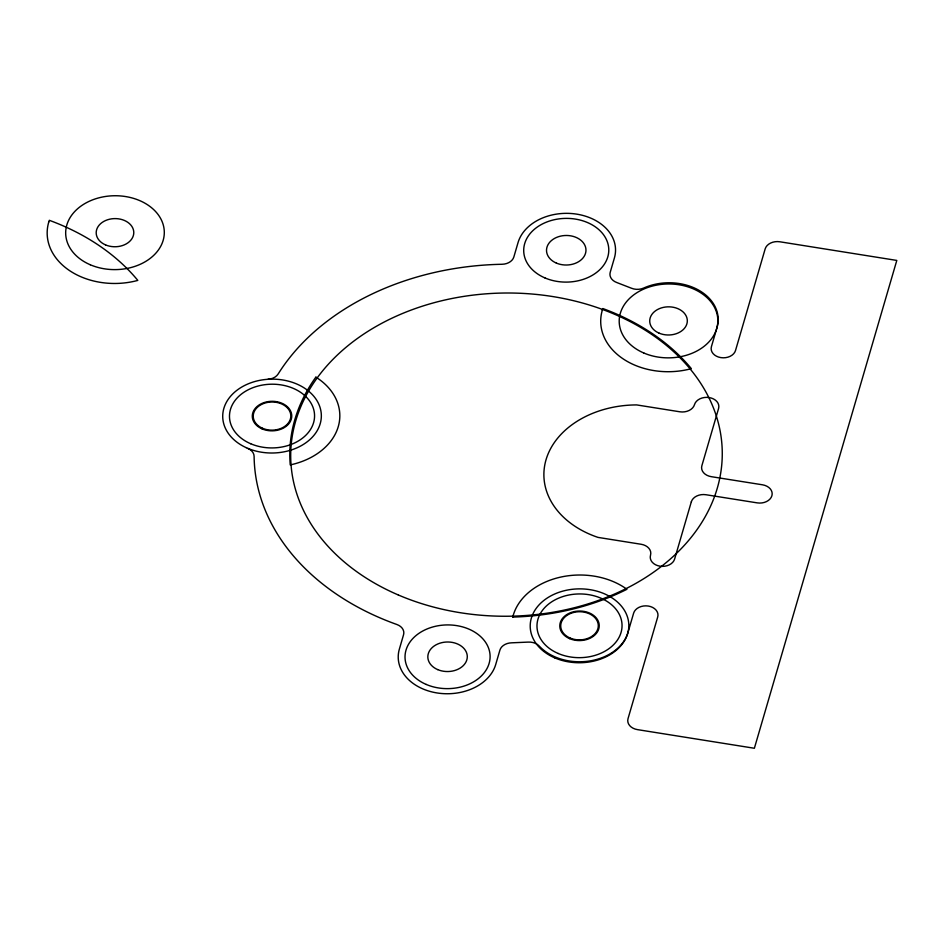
<?xml version="1.0" encoding="UTF-8"?>
<svg xmlns="http://www.w3.org/2000/svg" width="944" height="944" viewBox="0 0 944 944"><rect width="100%" height="100%" fill="white"/><g stroke="black" fill="none" stroke-linecap="round" stroke-linejoin="round"><path stroke-width="1.42" d="M247.824 448.412A12.331 9.239 -0.6 0 1 254.113 456.353A252.78 189.319 -0.6 0 0 396.869 624.503A12.331 9.228 -0.6 0 1 403.548 634.769L399.359 649.13A49.324 36.946 -0.6 0 0 436.989 692.943A49.324 36.946 -0.6 0 0 495.718 664.493L499.907 650.121A12.331 9.239 -0.6 0 1 511.719 642.817L528.026 642.109A12.331 9.239 -0.6 0 1 539.201 646.015A49.324 36.946 -0.6 0 0 589.316 661.024A49.324 36.946 -0.6 0 0 627.961 632.504L633.625 613.163A12.331 9.239 -0.6 0 1 648.304 606.048A12.331 9.239 -0.6 0 1 657.708 616.998L628.02 718.667A12.331 9.239 -0.6 0 0 637.424 729.618L754.374 748.262L896.8 260.426L779.85 241.782A12.331 9.239 -0.6 0 0 765.171 248.897L735.518 350.507A12.331 9.239 -0.6 0 1 720.838 357.611A12.331 9.239 -0.6 0 1 711.422 346.66L717.039 327.379A49.324 36.946 -0.6 0 0 697.746 289.631A49.324 36.946 -0.6 0 0 643.714 288.038A12.331 9.239 -0.6 0 1 631.359 288.191L616.892 282.575A12.331 9.239 -0.6 0 1 610.213 272.32L614.402 257.96A49.324 36.946 -0.6 0 0 576.772 214.146A49.324 36.946 -0.6 0 0 518.044 242.596L513.855 256.957A12.331 9.239 -0.6 0 1 502.043 264.273A252.78 189.319 -0.6 0 0 278.161 373.977A12.343 9.239 -0.6 0 1 268.002 379.299M512.804 616.963L512.769 617.069A217.026 162.545 -0.6 0 0 626.934 589.28A67.815 50.799 -0.6 0 0 560.087 577.232A67.815 50.799 -0.6 0 0 513.253 615.252L512.804 616.963M691.315 501.854L674.618 559.06A12.331 9.239 -0.6 0 1 659.939 566.176A12.331 9.239 -0.6 0 1 650.522 555.214A12.331 9.239 -0.6 0 0 641.118 544.263L598.012 537.396A92.477 69.266 -0.6 0 1 546.021 459.787A92.477 69.266 -0.6 0 1 636.681 404.917L679.798 411.785A12.331 9.239 -0.6 0 0 694.477 404.669A12.331 9.239 -0.6 0 1 709.156 397.554A12.331 9.239 -0.6 0 1 718.573 408.516L701.864 465.722A12.331 9.239 -0.6 0 0 711.28 476.673L762.492 484.803A12.331 9.239 -0.6 0 1 771.897 495.753A12.331 9.239 -0.6 0 1 757.218 502.869L706.006 494.739A12.331 9.239 -0.6 0 0 691.315 501.854M48.769 222.005L48.734 222.123A67.815 50.799 -0.6 0 0 70.186 271.022A67.815 50.799 -0.6 0 0 137.812 280.403A217.026 162.545 -0.6 0 0 49.312 220.306L48.769 222.005M602.307 310.246L602.272 310.352A67.815 50.799 -0.6 0 0 623.724 359.263A67.815 50.799 -0.6 0 0 691.35 368.644A217.026 162.545 -0.6 0 0 602.85 308.546L602.307 310.246M315.992 377.199L315.874 377.128A217.026 162.545 -0.6 0 0 290.245 464.908A67.815 50.799 -0.6 0 0 337.987 427.538A67.815 50.799 -0.6 0 0 317.739 378.343L315.992 377.199M437.674 669.603A19.73 14.774 -0.6 0 0 467.292 656.705A19.73 14.774 -0.6 0 0 437.721 644.009A19.73 14.774 -0.6 0 0 437.674 669.603M569.621 638.64A19.73 14.774 -0.6 0 0 599.239 625.742A19.73 14.774 -0.6 0 0 569.669 613.045A19.73 14.774 -0.6 0 0 569.621 638.64M556.358 263.081A19.73 14.774 -0.6 0 0 585.976 250.184A19.73 14.774 -0.6 0 0 556.405 237.487A19.73 14.774 -0.6 0 0 556.358 263.081M544.924 277.914A42.539 31.86 -0.6 0 0 608.786 250.101A42.539 31.86 -0.6 0 0 545.03 222.725A42.539 31.86 -0.6 0 0 544.924 277.914M426.24 684.447A42.539 31.86 -0.6 0 0 490.101 656.623A42.539 31.86 -0.6 0 0 426.346 629.259A42.539 31.86 -0.6 0 0 426.24 684.447M558.187 653.472A42.539 31.86 -0.6 0 0 622.049 625.66A42.539 31.86 -0.6 0 0 558.282 598.295A42.539 31.86 -0.6 0 0 558.187 653.472M250.703 443.739A42.539 31.86 -0.6 0 0 314.564 415.915A42.539 31.86 -0.6 0 0 250.797 388.55A42.539 31.86 -0.6 0 0 250.703 443.739M398.333 594.98A215.787 161.613 -0.6 0 0 722.266 453.852A215.787 161.613 -0.6 0 0 398.84 315.048A215.787 161.613 -0.6 0 0 398.333 594.98M643.796 352.997A49.324 36.946 -0.6 0 0 717.841 320.736A49.324 36.946 -0.6 0 0 643.914 289.006A49.324 36.946 -0.6 0 0 643.796 352.997M659.101 333.149A18.809 14.089 -0.6 0 0 687.326 320.842A18.809 14.089 -0.6 0 0 659.136 308.747A18.809 14.089 -0.6 0 0 659.101 333.149M262.137 428.906A19.73 14.774 -0.6 0 0 291.755 415.997A19.73 14.774 -0.6 0 0 262.184 403.312A19.73 14.774 -0.6 0 0 262.137 428.906M90.258 264.757A49.324 36.946 -0.6 0 0 164.303 232.507A49.324 36.946 -0.6 0 0 90.376 200.777A49.324 36.946 -0.6 0 0 90.258 264.757M105.563 244.909A18.809 14.089 -0.6 0 0 133.788 232.613A18.809 14.089 -0.6 0 0 105.598 220.518A18.809 14.089 -0.6 0 0 105.563 244.909M246.266 447.692A49.324 36.946 -0.6 0 0 321.326 416.8A49.324 36.946 -0.6 0 0 248.473 383.724A49.324 36.946 -0.6 0 0 246.266 447.692M554.789 657.885A49.324 36.946 -0.6 0 0 628.834 625.636A49.324 36.946 -0.6 0 0 554.907 593.906A49.324 36.946 -0.6 0 0 554.789 657.885M570.082 638.038A18.809 14.089 -0.6 0 0 598.307 625.742A18.809 14.089 -0.6 0 0 570.129 613.647A18.809 14.089 -0.6 0 0 570.082 638.038M262.196 428.128A18.809 14.089 -0.6 0 0 290.823 416.351A18.809 14.089 -0.6 0 0 263.046 403.737A18.809 14.089 -0.6 0 0 262.196 428.128"/></g></svg>
